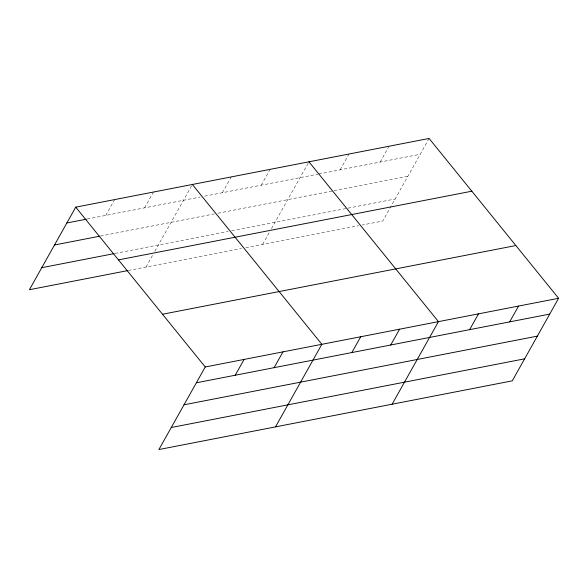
<?xml version="1.0" encoding="UTF-8"?>
<svg xmlns="http://www.w3.org/2000/svg" width="588" height="588" viewBox="0 0 588 588"><rect width="100%" height="100%" fill="white"/><g stroke="black" fill="none" stroke-linecap="round" stroke-linejoin="round"><path stroke-width="0.44" stroke-dasharray="2.94 2.21" d="M105.737 215.406L114.609 199.597M144.604 207.851L153.475 192.033M146.008 267.048L153.071 254.464M154.842 251.311L192.349 184.478M222.345 192.732L231.216 176.922M261.212 185.176L270.083 169.366M262.623 244.38L269.686 231.79M271.45 228.644L308.957 161.81M340.129 169.836L349.007 154.027M380.179 162.053L389.05 146.243M429.1 138.452L382.766 221.022L362.296 225.006M87.186 219.008L200.258 197.031M204.675 196.171L317.88 174.166M318.769 173.989L420.229 154.269M100.438 236.06L214.399 213.907M217.935 213.216L333.109 190.828M333.999 190.659L407.866 176.297M115.086 253.435L228.166 231.451M231.694 230.768L347.067 208.336M347.956 208.167L395.129 198.994M128.338 270.487L241.418 248.504M245.835 247.644L358.739 225.696"/><path stroke-width="0.88" d="M558.6 298.278L205.234 366.978L158.9 449.548L512.266 380.848L558.6 298.278L429.1 138.452L75.734 207.152L29.4 289.722L127.456 270.656M235.237 375.232L244.108 359.415M274.104 367.669L282.975 351.859M275.507 426.873L321.849 344.303L192.349 184.478M351.844 352.557L360.716 336.748M390.711 345.002L399.583 329.192M392.123 404.206L438.457 321.636L308.957 161.81M469.628 329.662L478.507 313.852M509.678 321.879L518.55 306.069M66.863 222.962L86.296 219.184M54.5 244.99L99.556 236.229M41.763 267.687L114.204 253.604M118.475 259.889L471.833 191.196M162.501 314.235L515.867 245.541M196.363 382.788L549.729 314.088M184 404.816L537.366 336.123M171.262 427.513L524.628 358.82M75.734 207.152L205.234 366.978"/></g></svg>
